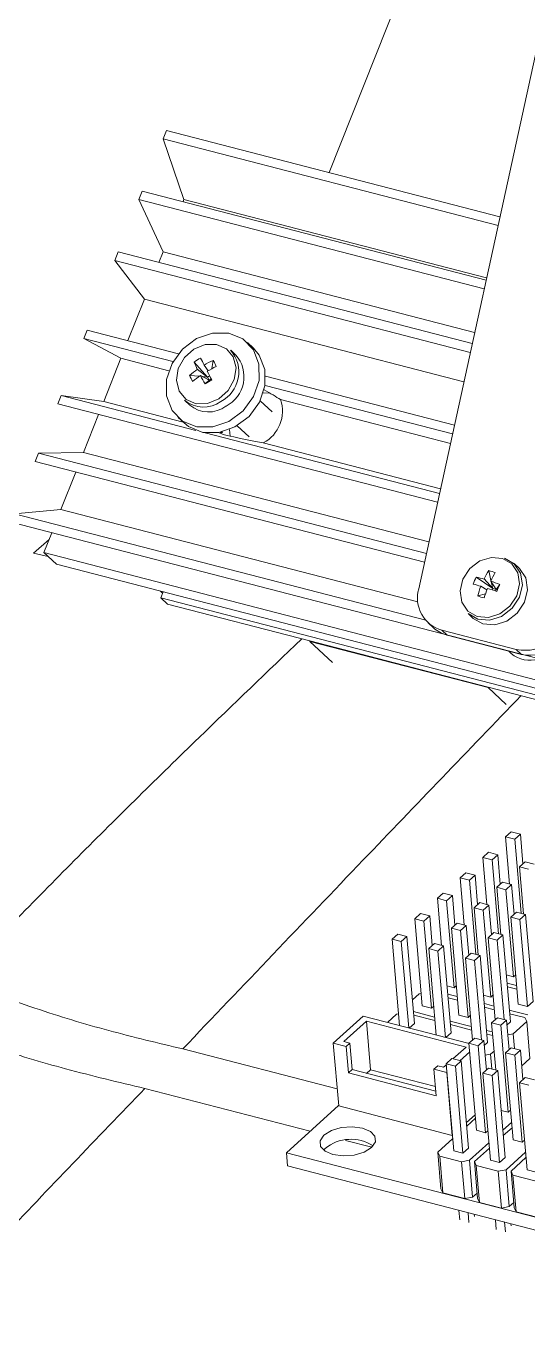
# Model space of a CAD drawing. Header units: inches. Extents: x 0 to 46.8, y 0 to 33.1.
# Drawn here: x 23.75 to 23.982, y 16.566 to 17.173 of the extents above; entities that cross this region are included whole.
import ezdxf

# ---------------------------------------------------------------- set-up
doc = ezdxf.new("R2010")
doc.units = ezdxf.units.IN
doc.header["$MEASUREMENT"] = 0

msp = doc.modelspace()

# ---------------------------------------------------------------- linework, layer by layer
at = {"color": 7, "linetype": 'Continuous', "lineweight": 15}
for p, q in [((23.89021, 17.1055), (23.95945, 17.27997)), ((23.93161, 16.91289), (24.00803, 17.26249)), ((23.81322, 17.12111), (23.81477, 17.12501)), ((23.82287, 17.0931), (23.81322, 17.12111)), ((23.96835, 17.08099), (23.81322, 17.12111)), ((23.96924, 17.08506), (23.81477, 17.12501)), ((23.80206, 17.093), (23.80361, 17.0969)), ((23.96283, 17.05572), (23.80361, 17.0969)), ((23.81323, 17.0688), (23.80206, 17.093)), ((23.96194, 17.05165), (23.80206, 17.093)), ((23.82287, 17.0931), (23.82245, 17.09203)), ((23.96307, 17.05684), (23.82287, 17.0931)), ((23.79091, 17.0649), (23.79246, 17.06879)), ((23.80456, 17.04695), (23.79091, 17.0649)), ((23.95553, 17.02232), (23.79091, 17.0649)), ((23.95642, 17.02639), (23.79246, 17.06879)), ((23.81323, 17.0688), (23.81129, 17.06392)), ((23.95753, 17.03148), (23.81323, 17.0688)), ((23.80456, 17.04695), (23.79694, 17.02775)), ((23.95254, 17.00867), (23.80456, 17.04695)), ((23.77655, 17.02872), (23.7781, 17.03262)), ((23.79369, 17.01956), (23.77655, 17.02872)), ((23.81781, 17.01805), (23.77655, 17.02872)), ((23.82031, 17.0217), (23.7781, 17.03262)), ((23.84692, 17.02108), (23.84453, 17.02329)), ((23.85503, 17.0243), (23.85227, 17.02686)), ((23.79369, 17.01956), (23.78574, 16.99952)), ((23.81587, 17.01383), (23.79369, 17.01956)), ((23.82763, 17.01781), (23.83381, 17.01091)), ((23.83221, 17.01643), (23.83407, 17.01378)), ((23.83645, 17.01855), (23.83585, 17.01477)), ((23.82552, 17.01165), (23.83006, 17.01124)), ((23.83381, 17.01091), (23.82908, 17.01446)), ((23.83054, 17.01157), (23.83455, 17.00945)), ((23.83139, 17.01112), (23.83381, 17.01091)), ((23.83381, 17.01091), (23.83474, 17.01149)), ((23.83381, 17.01091), (23.83455, 17.00945)), ((23.8355, 17.01005), (23.83455, 17.00945)), ((23.94816, 16.98863), (23.86073, 17.01125)), ((23.83273, 17.00773), (23.83455, 17.00945)), ((23.94727, 16.98456), (23.86046, 17.00702)), ((23.76454, 16.99843), (23.76608, 17.00233)), ((23.94036, 16.95296), (23.76454, 16.99843)), ((23.82841, 16.98621), (23.76608, 17.00233)), ((23.76608, 17.00233), (23.78574, 16.99952)), ((23.82253, 16.99001), (23.78574, 16.99952)), ((23.82314, 17.00016), (23.82554, 16.99795)), ((23.86377, 16.99476), (23.85819, 16.99992)), ((23.86263, 17.0035), (23.85965, 17.00358)), ((23.9463, 16.98009), (23.86763, 17.00044)), ((23.78337, 16.99356), (23.77638, 16.97595)), ((23.82019, 16.99217), (23.82295, 16.98962)), ((23.84077, 16.98529), (23.84066, 16.98556)), ((23.84397, 16.98662), (23.84431, 16.98355)), ((23.8475, 16.98836), (23.85308, 16.9832)), ((23.94125, 16.95703), (23.83266, 16.98511)), ((23.84077, 16.98529), (23.84017, 16.98545)), ((23.94172, 16.95918), (23.85961, 16.98042)), ((23.75396, 16.97178), (23.75551, 16.97567)), ((23.75551, 16.97567), (23.77638, 16.97595)), ((23.93517, 16.92921), (23.75551, 16.97567)), ((23.93635, 16.93458), (23.77638, 16.97595)), ((23.93428, 16.92514), (23.75396, 16.97178)), ((23.77279, 16.9669), (23.76591, 16.94957)), ((23.74435, 16.94757), (23.76591, 16.94957)), ((23.93126, 16.9068), (23.76591, 16.94957)), ((24.15077, 16.83815), (23.7428, 16.94367)), ((23.93485, 16.8983), (23.74435, 16.94757)), ((23.76164, 16.9388), (23.758, 16.92962)), ((23.75322, 16.92938), (23.7604, 16.93566)), ((23.75997, 16.92779), (23.75322, 16.92938)), ((24.04616, 16.85509), (23.758, 16.92962)), ((23.758, 16.92962), (23.76384, 16.92421)), ((24.03493, 16.8541), (23.76384, 16.92421)), ((23.96409, 16.9213), (23.96509, 16.91666)), ((23.97824, 16.92233), (23.97585, 16.92454)), ((23.95827, 16.91826), (23.96588, 16.91302)), ((23.9604, 16.91405), (23.96325, 16.91241)), ((23.96588, 16.91302), (23.96188, 16.91742)), ((23.965, 16.91646), (23.96745, 16.91253)), ((23.96521, 16.91611), (23.96588, 16.91302)), ((23.96588, 16.91302), (23.96561, 16.91241)), ((23.96588, 16.91302), (23.96745, 16.91253)), ((23.96916, 16.9149), (23.96745, 16.91253)), ((23.81299, 16.9109), (23.81209, 16.91173)), ((23.81213, 16.90872), (23.81321, 16.91145)), ((24.03519, 16.85102), (23.81213, 16.90872)), ((23.81532, 16.90577), (23.81213, 16.90872)), ((23.95893, 16.90956), (23.96257, 16.9106)), ((23.96716, 16.91188), (23.96745, 16.91253)), ((23.88124, 16.88872), (23.81532, 16.90577)), ((23.95447, 16.90142), (23.95686, 16.8992)), ((23.93599, 16.89711), (23.93841, 16.89488)), ((23.88116, 16.88853), (23.88124, 16.88872)), ((23.96374, 16.86718), (23.88116, 16.88853)), ((23.89164, 16.87884), (23.88116, 16.88853)), ((23.96381, 16.86736), (23.88124, 16.88872)), ((23.97683, 16.88475), (23.94237, 16.89366)), ((23.94237, 16.89366), (23.94479, 16.89143)), ((23.97925, 16.88252), (23.94479, 16.89143)), ((23.97332, 16.88405), (23.9745, 16.88296)), ((23.97925, 16.88252), (23.97683, 16.88475)), ((23.96381, 16.86736), (23.96374, 16.86718)), ((23.97215, 16.8594), (23.96374, 16.86718)), ((24.03538, 16.84885), (23.96381, 16.86736)), ((23.97447, 16.80038), (23.97185, 16.79801)), ((23.97185, 16.79801), (23.97609, 16.79692)), ((23.97372, 16.77622), (23.97185, 16.79801)), ((23.97871, 16.79928), (23.97447, 16.80038)), ((23.97609, 16.79692), (23.97871, 16.79928)), ((23.97989, 16.7856), (23.97871, 16.79928)), ((23.97903, 16.76267), (23.97609, 16.79692)), ((23.96397, 16.79092), (23.96134, 16.78855)), ((23.96134, 16.78855), (23.96558, 16.78746)), ((23.96321, 16.76676), (23.96134, 16.78855)), ((23.96821, 16.78982), (23.96397, 16.79092)), ((23.96558, 16.78746), (23.96821, 16.78982)), ((23.96852, 16.75321), (23.96558, 16.78746)), ((23.96938, 16.77614), (23.96821, 16.78982)), ((23.98093, 16.78653), (23.9783, 16.78417)), ((23.98516, 16.78544), (23.98093, 16.78653)), ((23.95346, 16.78146), (23.95084, 16.77909)), ((23.95084, 16.77909), (23.95508, 16.77799)), ((23.95271, 16.7573), (23.95084, 16.77909)), ((23.9577, 16.78036), (23.95346, 16.78146)), ((23.95508, 16.77799), (23.9577, 16.78036)), ((23.95888, 16.76668), (23.9577, 16.78036)), ((23.9783, 16.78417), (23.98254, 16.78307)), ((23.98017, 16.76237), (23.9783, 16.78417)), ((23.95802, 16.74375), (23.95508, 16.77799)), ((23.97042, 16.77707), (23.96779, 16.77471)), ((23.96779, 16.77471), (23.97203, 16.77361)), ((23.96967, 16.75291), (23.96779, 16.77471)), ((23.97466, 16.77597), (23.97042, 16.77707)), ((23.97203, 16.77361), (23.97466, 16.77597)), ((23.97549, 16.73333), (23.97203, 16.77361)), ((23.97584, 16.76229), (23.97466, 16.77597)), ((23.94296, 16.772), (23.94033, 16.76963)), ((23.94033, 16.76963), (23.94457, 16.76853)), ((23.94221, 16.74784), (23.94033, 16.76963)), ((23.9472, 16.7709), (23.94296, 16.772)), ((23.94457, 16.76853), (23.9472, 16.7709)), ((23.94803, 16.72826), (23.94457, 16.76853)), ((23.94837, 16.75722), (23.9472, 16.7709)), ((23.95992, 16.76761), (23.95729, 16.76524)), ((23.96416, 16.76651), (23.95992, 16.76761)), ((23.93246, 16.76253), (23.92983, 16.76017)), ((23.9367, 16.76144), (23.93246, 16.76253)), ((23.93407, 16.75907), (23.9367, 16.76144)), ((23.93787, 16.74775), (23.9367, 16.76144)), ((23.95729, 16.76524), (23.96153, 16.76415)), ((23.95916, 16.74345), (23.95729, 16.76524)), ((23.96153, 16.76415), (23.96416, 16.76651)), ((23.96499, 16.72387), (23.96153, 16.76415)), ((23.96533, 16.75283), (23.96416, 16.76651)), ((23.97687, 16.76322), (23.97425, 16.76086)), ((23.97425, 16.76086), (23.97849, 16.75976)), ((23.97771, 16.72058), (23.97425, 16.76086)), ((23.98111, 16.76213), (23.97687, 16.76322)), ((23.97849, 16.75976), (23.98111, 16.76213)), ((23.98457, 16.72185), (23.98111, 16.76213)), ((23.92983, 16.76017), (23.93407, 16.75907)), ((23.93329, 16.71989), (23.92983, 16.76017)), ((23.93753, 16.7188), (23.93407, 16.75907)), ((23.94941, 16.75815), (23.94679, 16.75578)), ((23.94679, 16.75578), (23.95103, 16.75469)), ((23.95025, 16.71551), (23.94679, 16.75578)), ((23.95365, 16.75705), (23.94941, 16.75815)), ((23.95103, 16.75469), (23.95365, 16.75705)), ((23.95448, 16.71441), (23.95103, 16.75469)), ((23.95483, 16.74337), (23.95365, 16.75705)), ((23.98195, 16.71949), (23.97849, 16.75976)), ((23.92195, 16.75307), (23.91933, 16.75071)), ((23.91933, 16.75071), (23.92356, 16.74961)), ((23.92276, 16.71073), (23.91933, 16.75071)), ((23.92619, 16.75198), (23.92195, 16.75307)), ((23.92356, 16.74961), (23.92619, 16.75198)), ((23.927, 16.70963), (23.92356, 16.74961)), ((23.92965, 16.7117), (23.92619, 16.75198)), ((23.93891, 16.74869), (23.93628, 16.74632)), ((23.94315, 16.74759), (23.93891, 16.74869)), ((23.96637, 16.75376), (23.96374, 16.7514)), ((23.96374, 16.7514), (23.96798, 16.7503)), ((23.96701, 16.7134), (23.96374, 16.7514)), ((23.97061, 16.75267), (23.96637, 16.75376)), ((23.96798, 16.7503), (23.97061, 16.75267)), ((23.97114, 16.71353), (23.96798, 16.7503)), ((23.97407, 16.71239), (23.97061, 16.75267)), ((23.93628, 16.74632), (23.94052, 16.74523)), ((23.93972, 16.70634), (23.93628, 16.74632)), ((23.94052, 16.74523), (23.94315, 16.74759)), ((23.94396, 16.70524), (23.94052, 16.74523)), ((23.94661, 16.70732), (23.94315, 16.74759)), ((23.95586, 16.7443), (23.95324, 16.74194)), ((23.9601, 16.74321), (23.95586, 16.7443)), ((23.95748, 16.74084), (23.9601, 16.74321)), ((23.96356, 16.70293), (23.9601, 16.74321)), ((23.95324, 16.74194), (23.95748, 16.74084)), ((23.9565, 16.70394), (23.95324, 16.74194)), ((23.96064, 16.70407), (23.95748, 16.74084)), ((23.9722, 16.73419), (23.97549, 16.73333)), ((23.97549, 16.73333), (23.97653, 16.73427)), ((23.92871, 16.72265), (23.93182, 16.72545)), ((23.9328, 16.72563), (23.93182, 16.72545)), ((23.94473, 16.72911), (23.94803, 16.72826)), ((23.94506, 16.72528), (23.9495, 16.72413)), ((23.94803, 16.72826), (23.94907, 16.72919)), ((23.96169, 16.72472), (23.96499, 16.72387)), ((23.96499, 16.72387), (23.96603, 16.72481)), ((23.97252, 16.73036), (23.97697, 16.72921)), ((23.97267, 16.72867), (23.97711, 16.72753)), ((23.93329, 16.71989), (23.93753, 16.7188)), ((23.93753, 16.7188), (23.93857, 16.71973)), ((23.94521, 16.7236), (23.94965, 16.72245)), ((23.96202, 16.7209), (23.96646, 16.71975)), ((23.96216, 16.71921), (23.96661, 16.71807)), ((23.97771, 16.72058), (23.98195, 16.71949)), ((23.98195, 16.71949), (23.98457, 16.72185)), ((23.90592, 16.71508), (23.89205, 16.70259)), ((23.90741, 16.71269), (23.89701, 16.70332)), ((23.95492, 16.70241), (23.90592, 16.71508)), ((23.95353, 16.70076), (23.90741, 16.71269)), ((23.90933, 16.69025), (23.90741, 16.71269)), ((23.9171, 16.71219), (23.92131, 16.71599)), ((23.92229, 16.71617), (23.92131, 16.71599)), ((23.92918, 16.71721), (23.939, 16.71467)), ((23.92932, 16.71553), (23.93915, 16.71299)), ((23.94613, 16.71283), (23.95596, 16.71029)), ((23.95025, 16.71551), (23.95448, 16.71441)), ((23.95448, 16.71441), (23.95552, 16.71535)), ((23.96804, 16.71433), (23.96541, 16.71197)), ((23.97228, 16.71324), (23.96804, 16.71433)), ((23.96965, 16.71087), (23.97228, 16.71324)), ((23.97345, 16.69955), (23.97228, 16.71324)), ((23.97247, 16.71096), (23.97407, 16.71239)), ((23.97359, 16.7179), (23.98223, 16.71567)), ((23.97374, 16.71622), (23.98082, 16.71439)), ((23.97537, 16.70688), (23.98167, 16.71256)), ((23.98082, 16.71439), (23.98167, 16.71256)), ((23.98167, 16.71256), (23.98314, 16.69549)), ((23.92727, 16.70956), (23.92965, 16.7117)), ((23.94423, 16.70517), (23.94661, 16.70732)), ((23.94628, 16.71115), (23.9561, 16.7086)), ((23.96309, 16.70844), (23.96578, 16.70775)), ((23.96323, 16.70676), (23.96592, 16.70606)), ((23.96541, 16.71197), (23.96965, 16.71087)), ((23.96729, 16.69017), (23.96541, 16.71197)), ((23.97311, 16.6706), (23.96965, 16.71087)), ((23.97537, 16.70688), (23.97286, 16.70642)), ((23.97537, 16.70688), (23.97595, 16.70011)), ((23.89205, 16.70259), (23.89799, 16.70106)), ((23.89205, 16.70259), (23.89455, 16.6735)), ((23.89701, 16.70332), (23.89972, 16.70262)), ((23.89972, 16.70262), (23.89799, 16.70106)), ((23.89799, 16.70106), (23.89904, 16.68877)), ((23.90077, 16.69033), (23.89972, 16.70262)), ((23.94746, 16.6953), (23.95353, 16.70076)), ((23.95754, 16.70487), (23.95491, 16.70251)), ((23.95491, 16.70251), (23.95915, 16.70141)), ((23.95837, 16.66223), (23.95491, 16.70251)), ((23.96177, 16.70378), (23.95754, 16.70487)), ((23.95915, 16.70141), (23.96177, 16.70378)), ((23.96261, 16.66113), (23.95915, 16.70141)), ((23.96295, 16.69009), (23.96177, 16.70378)), ((23.96197, 16.7015), (23.96356, 16.70293)), ((23.97449, 16.70049), (23.97187, 16.69812)), ((23.97873, 16.69939), (23.97449, 16.70049)), ((23.89387, 16.6814), (23.82233, 16.6999)), ((23.94703, 16.69541), (23.94441, 16.69305)), ((23.95127, 16.69432), (23.94703, 16.69541)), ((23.94864, 16.69195), (23.95127, 16.69432)), ((23.95069, 16.69447), (23.95525, 16.69858)), ((23.95473, 16.65404), (23.95127, 16.69432)), ((23.96486, 16.69742), (23.96236, 16.69696)), ((23.96486, 16.69742), (23.96653, 16.69892)), ((23.96486, 16.69742), (23.96544, 16.69065)), ((23.97187, 16.69812), (23.9761, 16.69703)), ((23.97533, 16.65785), (23.97187, 16.69812)), ((23.9761, 16.69703), (23.97873, 16.69939)), ((23.97956, 16.65675), (23.9761, 16.69703)), ((23.97991, 16.68571), (23.97873, 16.69939)), ((23.97936, 16.69209), (23.98314, 16.69549)), ((23.90077, 16.69033), (23.89904, 16.68877)), ((23.89904, 16.68877), (23.93974, 16.67825)), ((23.93956, 16.6803), (23.90077, 16.69033)), ((23.90933, 16.69025), (23.9075, 16.68859)), ((23.93937, 16.68248), (23.90933, 16.69025)), ((23.94041, 16.6921), (23.93868, 16.69053)), ((23.93868, 16.69053), (23.94462, 16.689)), ((23.93974, 16.67825), (23.93868, 16.69053)), ((23.94041, 16.6921), (23.94313, 16.69139)), ((23.94313, 16.69139), (23.94445, 16.69258)), ((23.94441, 16.69305), (23.94864, 16.69195)), ((23.94786, 16.65277), (23.94441, 16.69305)), ((23.94462, 16.689), (23.94474, 16.68911)), ((23.94462, 16.689), (23.94711, 16.6599)), ((23.9521, 16.65167), (23.94864, 16.69195)), ((23.96399, 16.69103), (23.96136, 16.68866)), ((23.96136, 16.68866), (23.9656, 16.68757)), ((23.96482, 16.64839), (23.96136, 16.68866)), ((23.96823, 16.68993), (23.96399, 16.69103)), ((23.9656, 16.68757), (23.96823, 16.68993)), ((23.97169, 16.64965), (23.96823, 16.68993)), ((23.96906, 16.64729), (23.9656, 16.68757)), ((23.98094, 16.68664), (23.97832, 16.68428)), ((23.97832, 16.68428), (23.98256, 16.68318)), ((23.98178, 16.644), (23.97832, 16.68428)), ((23.98518, 16.68555), (23.98094, 16.68664)), ((23.80478, 16.68162), (23.88136, 16.66182)), ((23.89454, 16.67368), (23.87033, 16.65187)), ((23.89455, 16.6735), (23.94711, 16.6599)), ((23.96981, 16.67145), (23.97311, 16.6706)), ((23.97311, 16.6706), (23.97415, 16.67153)), ((23.95372, 16.66585), (23.95775, 16.66948)), ((23.95789, 16.66784), (23.95386, 16.66421)), ((23.97463, 16.66592), (23.9706, 16.66229)), ((23.89777, 16.65757), (23.90993, 16.65443)), ((23.94738, 16.65838), (23.94047, 16.65216)), ((23.94711, 16.6599), (23.94724, 16.66002)), ((23.95837, 16.66223), (23.96261, 16.66113)), ((23.96261, 16.66113), (23.96365, 16.66207)), ((23.97484, 16.66346), (23.97081, 16.65983)), ((23.97533, 16.65785), (23.97956, 16.65675)), ((23.97956, 16.65675), (23.9806, 16.65768)), ((23.87033, 16.65187), (24.14163, 16.58171)), ((23.87033, 16.65187), (23.87085, 16.64573)), ((23.88825, 16.65383), (23.88751, 16.65307)), ((23.94133, 16.65032), (23.94047, 16.65216)), ((23.94047, 16.65216), (23.94194, 16.63509)), ((23.94786, 16.65277), (23.9521, 16.65167)), ((23.9521, 16.65167), (23.95473, 16.65404)), ((23.96413, 16.65646), (23.95514, 16.64836)), ((23.96434, 16.654), (23.95743, 16.64777)), ((23.98108, 16.65207), (23.97209, 16.64398)), ((23.87085, 16.64573), (24.14215, 16.57556)), ((23.94133, 16.65032), (23.9515, 16.64769)), ((23.94133, 16.65032), (23.94279, 16.63325)), ((23.95514, 16.64836), (23.9515, 16.64769)), ((23.9515, 16.64769), (23.95297, 16.63062)), ((23.95514, 16.64836), (23.9566, 16.6313)), ((23.95828, 16.64594), (23.95743, 16.64777)), ((23.95743, 16.64777), (23.95889, 16.6307)), ((23.95828, 16.64594), (23.96846, 16.6433)), ((23.95828, 16.64594), (23.95975, 16.62887)), ((23.96482, 16.64839), (23.96906, 16.64729)), ((23.96906, 16.64729), (23.97169, 16.64965)), ((23.9813, 16.64961), (23.97438, 16.64339)), ((23.97209, 16.64398), (23.96846, 16.6433)), ((23.96846, 16.6433), (23.96992, 16.62624)), ((23.97209, 16.64398), (23.97356, 16.62691)), ((23.97524, 16.64155), (23.97438, 16.64339)), ((23.97438, 16.64339), (23.97585, 16.62632)), ((23.97524, 16.64155), (23.98541, 16.63892)), ((23.97524, 16.64155), (23.9767, 16.62448)), ((23.98178, 16.644), (23.98602, 16.6429)), ((23.94279, 16.63325), (23.94194, 16.63509)), ((23.94279, 16.63325), (23.95297, 16.63062)), ((23.95868, 16.63317), (23.9566, 16.6313)), ((23.9566, 16.6313), (23.95297, 16.63062)), ((23.95975, 16.62887), (23.95889, 16.6307)), ((23.95975, 16.62887), (23.96992, 16.62624)), ((23.97564, 16.62878), (23.97356, 16.62691)), ((23.95062, 16.62073), (23.95023, 16.6252)), ((23.95486, 16.61963), (23.95447, 16.6241)), ((23.95745, 16.62234), (23.95737, 16.62336)), ((23.97356, 16.62691), (23.96992, 16.62624)), ((23.9767, 16.62448), (23.97585, 16.62632)), ((23.9767, 16.62448), (23.98688, 16.62185)), ((23.96757, 16.61634), (23.96719, 16.62082)), ((23.97181, 16.61525), (23.97143, 16.61972)), ((23.97441, 16.61795), (23.97432, 16.61897))]:
    msp.add_line(p, q, dxfattribs=at)
at = {"color": 7, "linetype": 'Continuous', "lineweight": 15, "flags": 128}
for points in [[(23.81481, 17.00213), (23.81479, 17.00968), (23.81736, 17.01721), (23.8222, 17.02381), (23.82873, 17.02868), (23.83617, 17.03124), (23.84361, 17.03118), (23.85017, 17.02851), (23.85504, 17.02355), (23.85764, 17.01689), (23.85766, 17.00935), (23.8551, 17.00182), (23.85026, 16.99522), (23.84373, 16.99035), (23.83629, 16.98778), (23.82884, 16.98784), (23.82229, 16.99051), (23.81742, 16.99548), (23.81481, 17.00213)], [(23.83908, 17.00074), (23.84342, 17.00465), (23.84621, 17.00971), (23.84703, 17.01516), (23.84575, 17.02017), (23.84256, 17.02398), (23.83796, 17.02601), (23.83264, 17.02595), (23.82741, 17.0238), (23.82307, 17.0199), (23.82028, 17.01484), (23.81946, 17.00939), (23.82074, 17.00437), (23.82393, 17.00056), (23.82853, 16.99853), (23.83385, 16.9986), (23.83908, 17.00074)], [(23.85503, 17.0243), (23.8578, 17.021), (23.8604, 17.01434), (23.86042, 17.00679), (23.85786, 16.99927), (23.85302, 16.99267), (23.84649, 16.98779), (23.83905, 16.98523), (23.83161, 16.98529), (23.82505, 16.98796), (23.82295, 16.98962)], [(23.97048, 16.92696), (23.96526, 16.92741), (23.95993, 16.92575), (23.95531, 16.92222), (23.9521, 16.91737), (23.95078, 16.91194), (23.95157, 16.90674), (23.95433, 16.90258), (23.95865, 16.90009), (23.96387, 16.89964), (23.9692, 16.90131), (23.97382, 16.90483), (23.97703, 16.90968), (23.97835, 16.91512), (23.97756, 16.92031), (23.9748, 16.92447), (23.97048, 16.92696)], [(23.95447, 16.90142), (23.95894, 16.89886), (23.96443, 16.89838), (23.97003, 16.90013), (23.97489, 16.90384), (23.97826, 16.90894), (23.97964, 16.91465), (23.97882, 16.92011), (23.97591, 16.92448), (23.97137, 16.9271)], [(23.95686, 16.8992), (23.96133, 16.89664), (23.96682, 16.89617), (23.97242, 16.89792), (23.97728, 16.90163), (23.98065, 16.90672), (23.98204, 16.91244), (23.98121, 16.9179), (23.97831, 16.92227), (23.97824, 16.92233)], [(23.88773, 16.65998), (23.88595, 16.65741), (23.88613, 16.6548), (23.88822, 16.65254), (23.89192, 16.65098), (23.89666, 16.65036), (23.90171, 16.65076), (23.90632, 16.65214), (23.90977, 16.65428), (23.91154, 16.65685), (23.91137, 16.65946), (23.90927, 16.66172), (23.90558, 16.66328), (23.90084, 16.6639), (23.89578, 16.66349), (23.89118, 16.66211), (23.88773, 16.65998)]]:
    msp.add_lwpolyline(points, dxfattribs=at)
at = {"color": 7, "linetype": 'Continuous', "lineweight": 15}
for centre, radius, start, end in [((23.83304, 17.01322), 0.01527, 296.96815, 41.24297), ((23.84289, 16.99698), 0.02582, 118.34957, 126.22435), ((23.87155, 17.03475), 0.04707, 201.09583, 205.53908), ((23.9691, 17.08456), 0.15291, 205.09732, 206.45684), ((23.85337, 16.97936), 0.04269, 113.35892, 119.71997), ((23.79651, 16.9966), 0.04557, 24.90169, 28.7969), ((23.83544, 17.01101), 0.01527, 296.96813, 41.24299), ((23.85046, 16.98372), 0.03744, 124.82136, 131.76417), ((23.8489, 17.02174), 0.02547, 203.36241, 210.33609), ((23.85954, 16.96871), 0.05175, 124.08056, 129.07428), ((23.90429, 17.0512), 0.08373, 208.25153, 211.27705), ((23.86412, 16.96178), 0.06006, 115.9441, 120.46574), ((24.08166, 17.14139), 0.279, 207.27242, 208.1823), ((23.57403, 17.42049), 0.48713, 302.07845, 302.49549), ((23.83191, 17.01052), 0.01357, 229.76579, 306.44759), ((23.8343, 17.00831), 0.01357, 229.76579, 306.44758), ((23.8519, 16.99513), 0.01661, 297.68811, 18.65958), ((23.99491, 16.90112), 0.03684, 146.78349, 153.74426), ((23.95828, 16.89716), 0.02483, 69.24608, 76.46746), ((24.01132, 16.89436), 0.05133, 149.53232, 154.49513), ((23.9466, 16.90866), 0.01558, 164.22807, 254.26636), ((23.98093, 16.90636), 0.0256, 152.30579, 160.18949), ((23.93092, 16.81483), 0.10351, 73.45524, 75.49314), ((23.95045, 16.87661), 0.04237, 74.36134, 79.37556), ((24.00098, 16.89831), 0.04353, 158.79249, 165.01983), ((24.02101, 16.8899), 0.062, 158.03524, 162.41052), ((23.90739, 16.73812), 0.18375, 70.82592, 72.21568), ((23.94151, 16.84725), 0.07308, 67.7693, 71.25478), ((23.62192, 17.06578), 0.3786, 335.98135, 336.51393), ((23.97578, 16.9589), 0.05214, 251.13815, 254.57541), ((23.98071, 16.90612), 0.02172, 259.71358, 348.49669), ((23.94841, 16.90574), 0.01477, 227.38058, 255.82728), ((23.98313, 16.90388), 0.02172, 259.71358, 348.49669), ((23.98293, 16.89259), 0.0128, 228.80496, 289.00194), ((23.90022, 16.63914), 0.01895, 57.07382, 129.14621)]:
    msp.add_arc(centre, radius, start, end, dxfattribs=at)
for centre, major_axis, ratio, start_param, end_param in [((23.8232, 17.02156), (0.05156, -0.0267), 0.054232, 0.560666, 0.802768), ((23.86777, 16.98034), (0.02822, -0.00477), 0.046817, 2.854153, 4.427122)]:
    msp.add_ellipse(centre, major_axis=major_axis, ratio=ratio, start_param=start_param, end_param=end_param, dxfattribs=at)
for points, knots in [([(23.71803, 16.73194), (23.73662, 16.75104), (23.7738, 16.78924), (23.82699, 16.84142), (23.86157, 16.87453), (23.87742, 16.8897)], [0, 0, 0, 0, 0.351314, 0.702653, 1, 1, 1, 1]), ([(23.979, 16.86343), (23.95464, 16.8381), (23.90239, 16.78377), (23.85019, 16.72909), (23.82233, 16.6999)], [0, 0, 0, 0, 0.46619, 1, 1, 1, 1]), ([(23.71803, 16.73194), (23.72996, 16.7274), (23.75331, 16.7185), (23.78815, 16.70808), (23.81093, 16.70263), (23.82233, 16.6999)], [0, 0, 0, 0, 0.342566, 0.670769, 1, 1, 1, 1]), ([(23.80478, 16.68162), (23.79255, 16.68452), (23.76914, 16.69007), (23.73431, 16.70048), (23.71179, 16.70895), (23.70051, 16.7132)], [0, 0, 0, 0, 0.35315, 0.675971, 1, 1, 1, 1]), ([(23.80478, 16.68162), (23.78257, 16.65851), (23.73815, 16.61228), (23.67174, 16.54155), (23.60551, 16.46937), (23.56228, 16.41645), (23.54067, 16.38999)], [0, 0, 0, 0, 0.250013, 0.500044, 0.750057, 1, 1, 1, 1])]:
    msp.add_open_spline(points, degree=3, knots=knots, dxfattribs=at)

doc.saveas('drawing.dxf')
